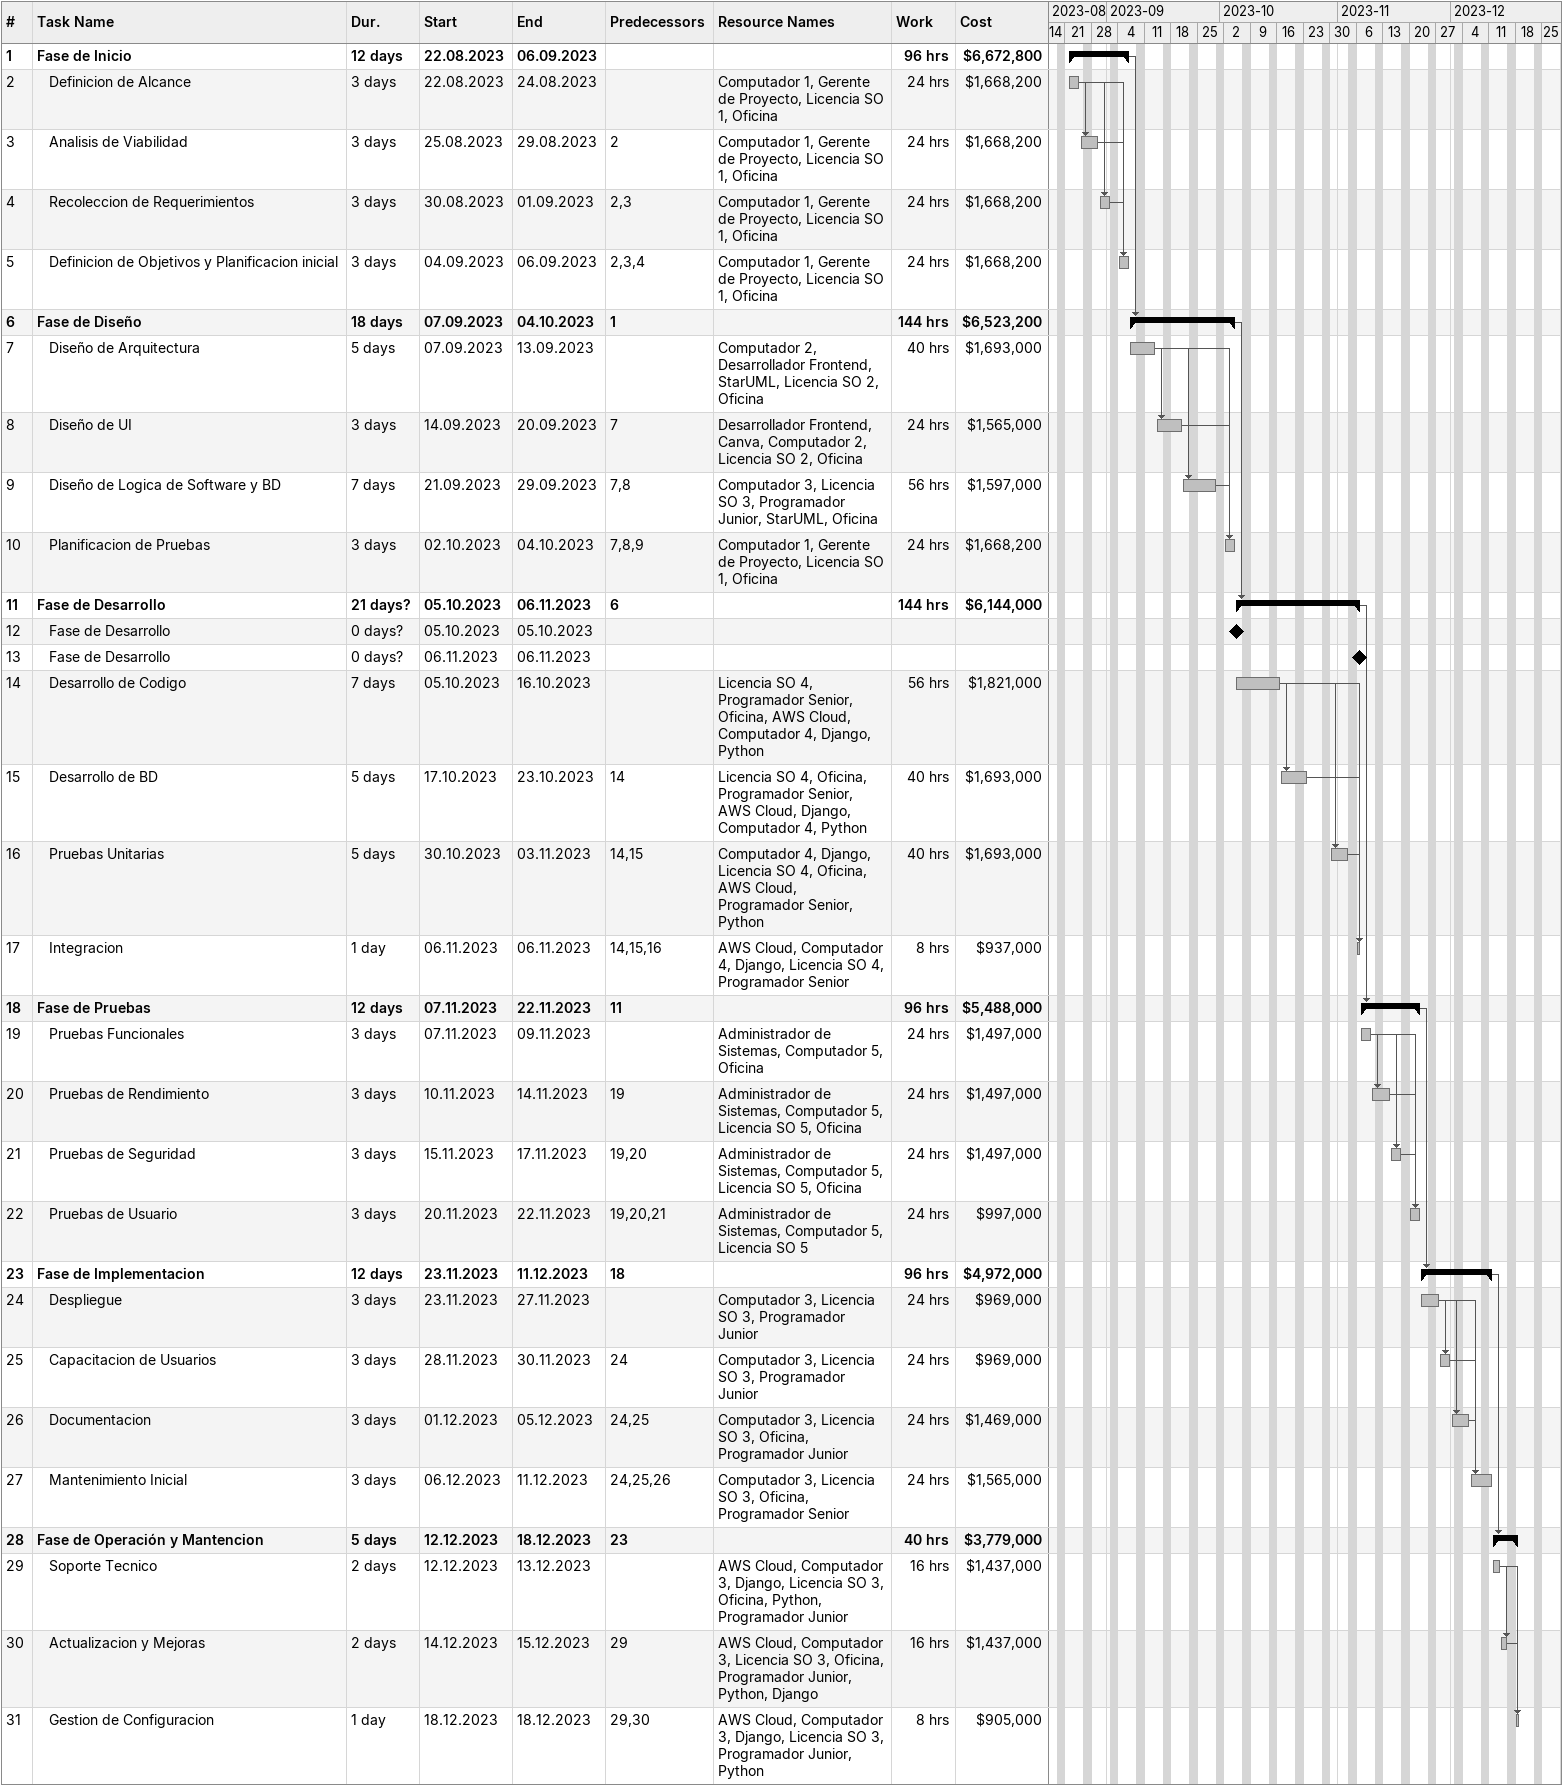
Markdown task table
| ID | Level | Task | Duration | Start | Finish | Predecessors | Resources | Work (h) | Cost ($) |
|---|---|---|---|---|---|---|---|---|---|
| 1 | 1 | **Fase de Inicio** | 12d | 2023-08-22 | 2023-09-06 |  |  | 96 | 6672800 |
| 2 | 2 | Definicion de Alcance | 3d | 2023-08-22 | 2023-08-24 |  | Computador 1, Gerente de Proyecto, Licencia SO 1, Oficina | 24 | 1668200 |
| 3 | 2 | Analisis de Viabilidad | 3d | 2023-08-25 | 2023-08-29 | 2 | Computador 1, Gerente de Proyecto, Licencia SO 1, Oficina | 24 | 1668200 |
| 4 | 2 | Recoleccion de Requerimientos | 3d | 2023-08-30 | 2023-09-01 | 2, 3 | Computador 1, Gerente de Proyecto, Licencia SO 1, Oficina | 24 | 1668200 |
| 5 | 2 | Definicion de Objetivos y Planificacion inicial | 3d | 2023-09-04 | 2023-09-06 | 2, 3, 4 | Computador 1, Gerente de Proyecto, Licencia SO 1, Oficina | 24 | 1668200 |
| 6 | 1 | **Fase de Diseño** | 18d | 2023-09-07 | 2023-10-04 | 1 |  | 144 | 6523200 |
| 7 | 2 | Diseño de Arquitectura | 5d | 2023-09-07 | 2023-09-13 |  | Computador 2, Desarrollador Frontend, StarUML, Licencia SO 2, Oficina | 40 | 1693000 |
| 8 | 2 | Diseño de UI | 3d | 2023-09-14 | 2023-09-20 | 7 | Desarrollador Frontend, Canva, Computador 2, Licencia SO 2, Oficina | 24 | 1565000 |
| 9 | 2 | Diseño de Logica de Software y BD | 7d | 2023-09-21 | 2023-09-29 | 7, 8 | Computador 3, Licencia SO 3, Programador Junior, StarUML, Oficina | 56 | 1597000 |
| 10 | 2 | Planificacion de Pruebas | 3d | 2023-10-02 | 2023-10-04 | 7, 8, 9 | Computador 1, Gerente de Proyecto, Licencia SO 1, Oficina | 24 | 1668200 |
| 11 | 1 | **Fase de Desarrollo** | 21d? | 2023-10-05 | 2023-11-06 | 6 |  | 144 | 6144000 |
| 12 | 2 | Fase de Desarrollo | 0d? | 2023-10-05 | 2023-10-05 |  |  |  |  |
| 13 | 2 | Fase de Desarrollo | 0d? | 2023-11-06 | 2023-11-06 |  |  |  |  |
| 14 | 2 | Desarrollo de Codigo | 7d | 2023-10-05 | 2023-10-16 |  | Licencia SO 4, Programador Senior, Oficina, AWS Cloud, Computador 4, Django, Python | 56 | 1821000 |
| 15 | 2 | Desarrollo de BD | 5d | 2023-10-17 | 2023-10-23 | 14 | Licencia SO 4, Oficina, Programador Senior, AWS Cloud, Django, Computador 4, Python | 40 | 1693000 |
| 16 | 2 | Pruebas Unitarias | 5d | 2023-10-30 | 2023-11-03 | 14, 15 | Computador 4, Django, Licencia SO 4, Oficina, AWS Cloud, Programador Senior, Python | 40 | 1693000 |
| 17 | 2 | Integracion | 1d | 2023-11-06 | 2023-11-06 | 14, 15, 16 | AWS Cloud, Computador 4, Django, Licencia SO 4, Programador Senior | 8 | 937000 |
| 18 | 1 | **Fase de Pruebas** | 12d | 2023-11-07 | 2023-11-22 | 11 |  | 96 | 5488000 |
| 19 | 2 | Pruebas Funcionales | 3d | 2023-11-07 | 2023-11-09 |  | Administrador de Sistemas, Computador 5, Oficina | 24 | 1497000 |
| 20 | 2 | Pruebas de Rendimiento | 3d | 2023-11-10 | 2023-11-14 | 19 | Administrador de Sistemas, Computador 5, Licencia SO 5, Oficina | 24 | 1497000 |
| 21 | 2 | Pruebas de Seguridad | 3d | 2023-11-15 | 2023-11-17 | 19, 20 | Administrador de Sistemas, Computador 5, Licencia SO 5, Oficina | 24 | 1497000 |
| 22 | 2 | Pruebas de Usuario | 3d | 2023-11-20 | 2023-11-22 | 19, 20, 21 | Administrador de Sistemas, Computador 5, Licencia SO 5 | 24 | 997000 |
| 23 | 1 | **Fase de Implementacion** | 12d | 2023-11-23 | 2023-12-11 | 18 |  | 96 | 4972000 |
| 24 | 2 | Despliegue | 3d | 2023-11-23 | 2023-11-27 |  | Computador 3, Licencia SO 3, Programador Junior | 24 | 969000 |
| 25 | 2 | Capacitacion de Usuarios | 3d | 2023-11-28 | 2023-11-30 | 24 | Computador 3, Licencia SO 3, Programador Junior | 24 | 969000 |
| 26 | 2 | Documentacion | 3d | 2023-12-01 | 2023-12-05 | 24, 25 | Computador 3, Licencia SO 3, Oficina, Programador Junior | 24 | 1469000 |
| 27 | 2 | Mantenimiento Inicial | 3d | 2023-12-06 | 2023-12-11 | 24, 25, 26 | Computador 3, Licencia SO 3, Oficina, Programador Senior | 24 | 1565000 |
| 28 | 1 | **Fase de Operación y Mantencion** | 5d | 2023-12-12 | 2023-12-18 | 23 |  | 40 | 3779000 |
| 29 | 2 | Soporte Tecnico | 2d | 2023-12-12 | 2023-12-13 |  | AWS Cloud, Computador 3, Django, Licencia SO 3, Oficina, Python, Programador Junior | 16 | 1437000 |
| 30 | 2 | Actualizacion y Mejoras | 2d | 2023-12-14 | 2023-12-15 | 29 | AWS Cloud, Computador 3, Licencia SO 3, Oficina, Programador Junior, Python, Django | 16 | 1437000 |
| 31 | 2 | Gestion de Configuracion | 1d | 2023-12-18 | 2023-12-18 | 29, 30 | AWS Cloud, Computador 3, Django, Licencia SO 3, Programador Junior, Python | 8 | 905000 |
